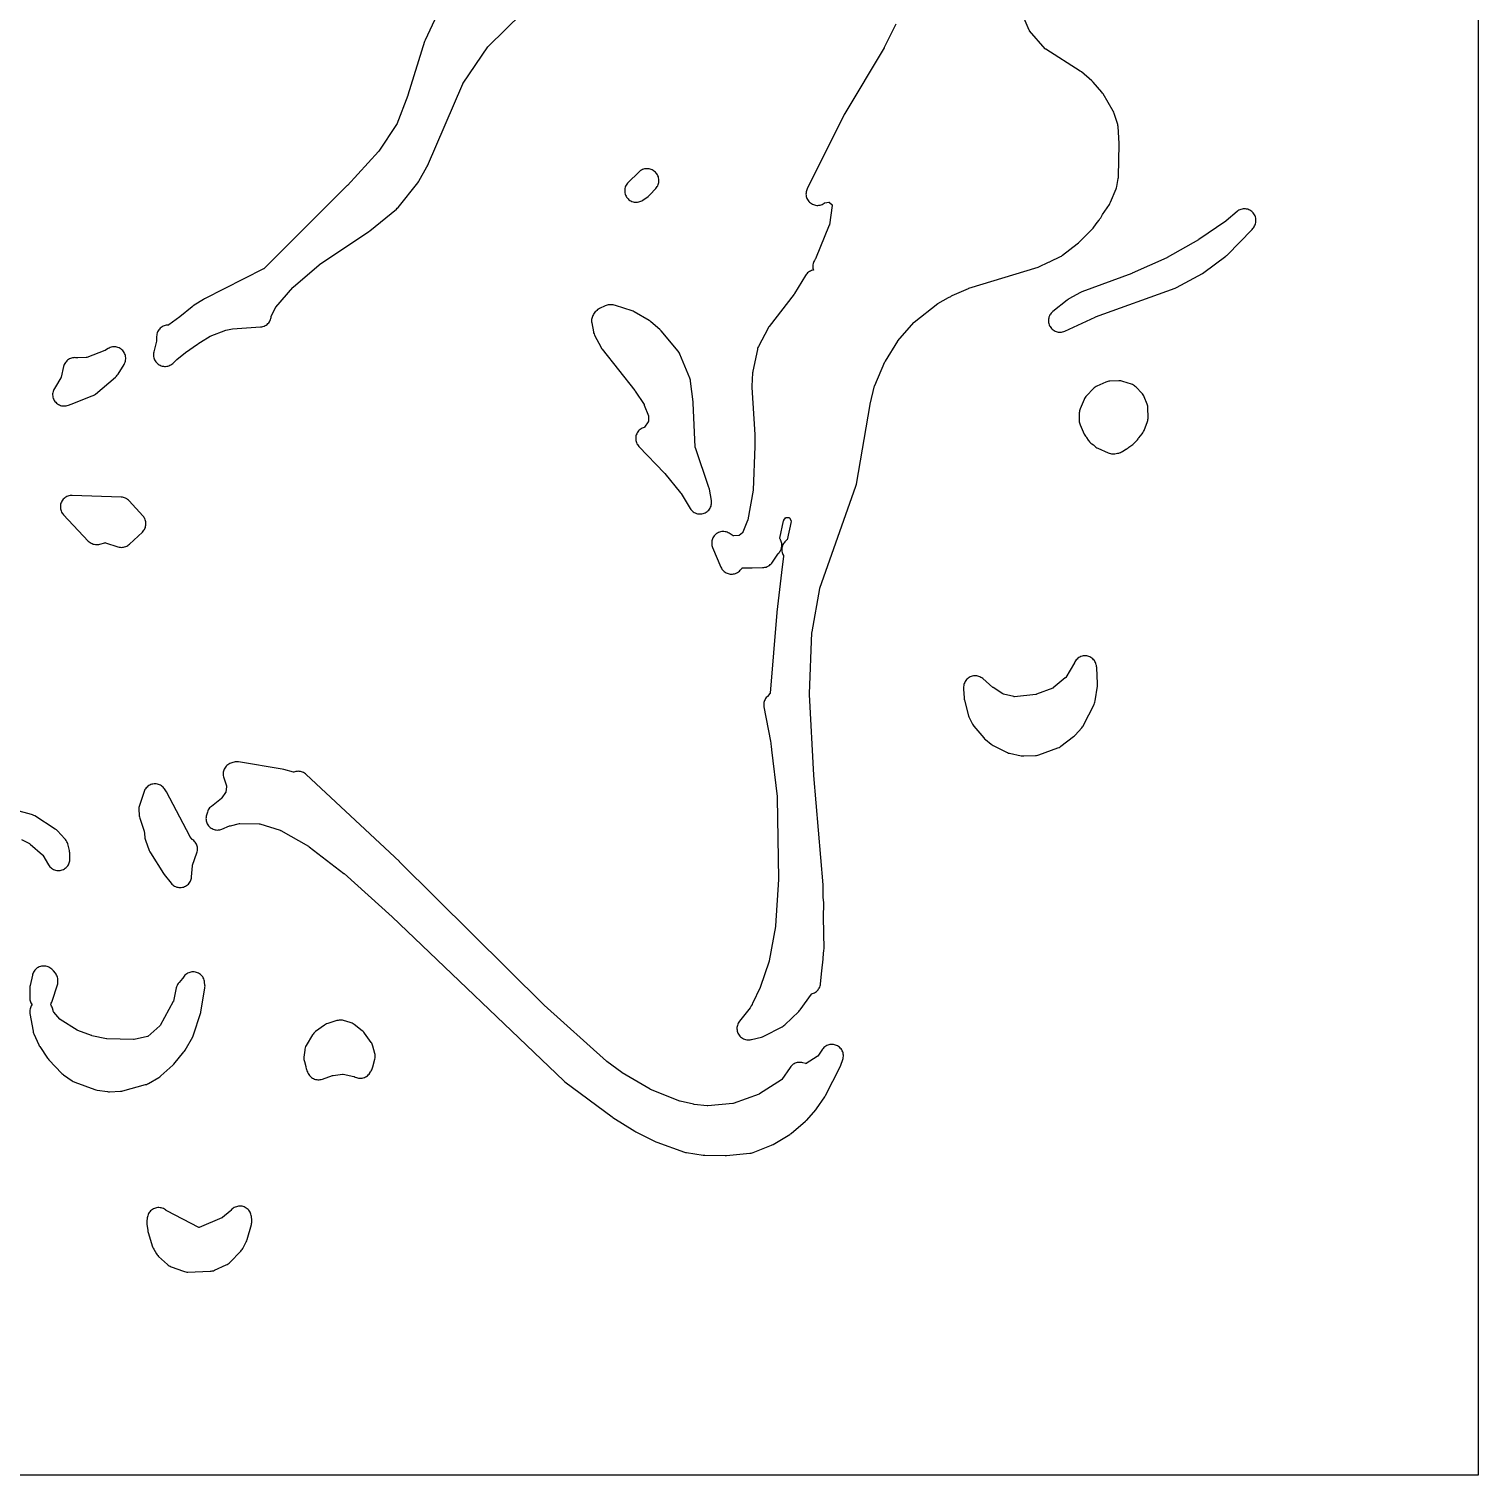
# Model space of a CAD drawing. Header units: millimetres. Extents: x 0 to 300, y 0 to 300.
# Drawn here: x 148.9 to 299.7, y 0 to 150.6 of the extents above; entities that cross this region are included whole.
import ezdxf

# ---------------------------------------------------------------- set-up
doc = ezdxf.new("R2010")
doc.units = ezdxf.units.MM
doc.layers.add('CUT', color=7, linetype='CONTINUOUS')

msp = doc.modelspace()

# ---------------------------------------------------------------- linework, layer by layer
at = {"layer": 'CUT'}
for points in [[(151.6802, 300), (299.6408, 300), (299.6689, 299.9986), (299.6703, 299.9705), (299.6703, 0.0295), (299.6689, 0.0014), (299.6408, 0), (150.7335, 0), (147.8556, 0), (0.0295, 0), (0.0014, 0.0014), (0, 0.0295), (0, 299.9705), (0.0014, 299.9986), (0.0295, 300), (149.1219, 300)], [(210.947, 134.1787), (210.906, 134.0664), (210.8763, 133.9505), (210.8584, 133.8323), (210.8523, 133.7128), (210.8581, 133.5934), (210.8758, 133.4751), (210.9052, 133.3592), (210.946, 133.2467), (210.9977, 133.1389), (211.0599, 133.0368), (211.132, 132.9413), (211.2133, 132.8536), (211.3028, 132.7743), (211.3998, 132.7044), (211.5033, 132.6444), (211.6123, 132.5951), (211.7256, 132.5568), (211.8421, 132.53), (211.9608, 132.515), (212.0803, 132.5118), (212.1996, 132.5206), (212.3174, 132.5412), (212.4326, 132.5734), (212.544, 132.6169), (212.6505, 132.6713), (212.7511, 132.736), (213.2925, 133.1238), (213.385, 133.1972), (213.4698, 133.2793), (214.0962, 133.9485), (214.1721, 134.038), (214.2389, 134.1345), (214.296, 134.2371), (214.3427, 134.3447), (214.3788, 134.4564), (214.4037, 134.571), (214.4174, 134.6876), (214.4196, 134.8049), (214.4103, 134.9219), (214.3896, 135.0374), (214.3578, 135.1503), (214.315, 135.2596), (214.2618, 135.3642), (214.1987, 135.4631), (214.1261, 135.5554), (214.045, 135.6401), (213.9559, 135.7165), (213.8598, 135.7839), (213.8099, 135.8153), (213.7104, 135.8715), (213.606, 135.9181), (213.4976, 135.9545), (213.3862, 135.9804), (213.2729, 135.9956), (213.1587, 135.9999), (213.0446, 135.9934), (212.9316, 135.976), (212.8207, 135.948), (212.7131, 135.9095), (212.6096, 135.861), (212.5112, 135.8028), (212.4187, 135.7355), (212.3331, 135.6598), (211.2152, 134.5713), (211.1337, 134.4837), (211.0614, 134.3884), (210.999, 134.2864)], [(255.1086, 120.7745), (255.0569, 120.6707), (255.0154, 120.5625), (254.9846, 120.4508), (254.9647, 120.3366), (254.9559, 120.2211), (254.9583, 120.1052), (254.9719, 119.9901), (254.9965, 119.8768), (255.0319, 119.7665), (255.0778, 119.6601), (255.1337, 119.5586), (255.1992, 119.4629), (255.2736, 119.3741), (255.3562, 119.2928), (255.4463, 119.2199), (255.543, 119.156), (255.6454, 119.1017), (255.7526, 119.0576), (255.8635, 119.024), (255.9771, 119.0012), (256.0924, 118.9896), (256.2083, 118.9891), (256.3237, 118.9998), (256.4376, 119.0215), (256.5488, 119.0542), (256.6563, 119.0974), (259.8221, 120.5514), (259.8689, 120.5705), (268.1361, 123.5535), (268.2216, 123.5882), (268.3042, 123.6293), (271.0026, 125.1037), (271.1427, 125.1935), (273.4256, 126.8893), (273.5015, 126.9506), (273.5721, 127.0178), (276.1533, 129.6837), (276.2262, 129.7662), (276.2911, 129.855), (276.3611, 129.9605), (276.4216, 130.0621), (276.4718, 130.1693), (276.5111, 130.2809), (276.5393, 130.3958), (276.5561, 130.5129), (276.5612, 130.6311), (276.5547, 130.7492), (276.5365, 130.8661), (276.507, 130.9807), (276.4663, 131.0917), (276.4148, 131.1983), (276.3531, 131.2992), (276.2818, 131.3936), (276.2016, 131.4805), (276.1131, 131.5591), (276.0174, 131.6286), (275.9153, 131.6884), (275.8077, 131.7377), (275.6959, 131.7763), (275.5808, 131.8036), (275.4636, 131.8195), (275.3453, 131.8238), (275.2273, 131.8164), (275.1105, 131.7974), (274.9962, 131.767), (274.8854, 131.7255), (274.7792, 131.6733), (274.6787, 131.6109), (274.5848, 131.5389), (273.4607, 130.5851), (273.414, 130.5493), (270.6225, 128.6172), (270.5758, 128.5879), (267.3181, 126.7512), (267.268, 126.726), (263.6598, 125.1153), (263.6248, 125.101), (258.4418, 123.1689), (258.2873, 123.0985), (257.095, 122.4497), (257.0049, 122.3954), (256.92, 122.3335), (255.4069, 121.1258), (255.3199, 121.0492), (255.2407, 120.9646), (255.17, 120.8727)], [(212.5557, 108.9299), (212.4599, 108.8617), (212.3713, 108.7845), (212.2906, 108.6989), (212.2187, 108.6059), (212.1563, 108.5063), (212.1039, 108.401), (212.062, 108.2912), (212.0312, 108.1777), (212.0115, 108.0618), (212.0033, 107.9445), (212.0066, 107.827), (212.0214, 107.7104), (212.0476, 107.5958), (212.0848, 107.4842), (212.1328, 107.3769), (212.191, 107.2748), (212.2589, 107.1788), (212.336, 107.09), (214.9966, 104.3089), (215.0287, 104.2725), (216.6756, 102.2453), (216.721, 102.1812), (217.6763, 100.6272), (217.7433, 100.5295), (217.8195, 100.4388), (217.9044, 100.3561), (217.9969, 100.2822), (218.0963, 100.2177), (218.2016, 100.1634), (218.3117, 100.1197), (218.4256, 100.0871), (218.5422, 100.0658), (218.6602, 100.0562), (218.7787, 100.0583), (218.8964, 100.072), (219.0121, 100.0973), (219.1248, 100.1338), (219.2333, 100.1813), (219.3366, 100.2393), (219.4337, 100.3071), (219.5237, 100.3842), (219.6056, 100.4698), (219.6786, 100.5631), (219.7422, 100.6631), (219.7955, 100.7689), (219.8381, 100.8794), (219.8697, 100.9936), (219.8898, 101.1104), (219.8983, 101.2285), (219.8951, 101.3469), (219.8803, 101.4645), (219.6717, 102.6447), (219.6519, 102.7359), (219.625, 102.8253), (218.2071, 106.9577), (218.1993, 106.9848), (218.1966, 107.0129), (217.9816, 111.6351), (217.9739, 111.7259), (217.709, 113.8779), (217.6912, 113.9832), (217.6642, 114.0866), (217.628, 114.1871), (216.5983, 116.6944), (216.5469, 116.8034), (216.4849, 116.9068), (216.4128, 117.0034), (214.6538, 119.1295), (214.5863, 119.2044), (214.5127, 119.2734), (213.5822, 120.0756), (213.4949, 120.1441), (213.4016, 120.2043), (211.8567, 121.102), (211.7446, 121.1595), (211.6271, 121.2049), (209.8839, 121.7754), (209.7644, 121.8078), (209.6422, 121.8277), (209.5187, 121.8349), (209.3362, 121.8361), (209.2284, 121.832), (209.1215, 121.8182), (209.0162, 121.7949), (208.9134, 121.7622), (208.814, 121.7204), (208.2311, 121.4439), (208.1318, 121.391), (208.0379, 121.3291), (207.9503, 121.2586), (207.8696, 121.1802), (207.7966, 121.0946), (207.6572, 120.9146), (207.5927, 120.8229), (207.5371, 120.7255), (207.4909, 120.6234), (207.4543, 120.5174), (207.4278, 120.4085), (207.4116, 120.2976), (207.4058, 120.1856), (207.4105, 120.0736), (207.4256, 119.9626), (207.5973, 119.0293), (207.6251, 118.9117), (207.6646, 118.7976), (207.7153, 118.688), (208.4007, 117.3842), (208.4564, 117.2892), (208.5206, 117.1996), (211.9143, 112.8958), (211.9455, 112.8524), (212.8673, 111.4412), (212.8832, 111.4138), (212.8961, 111.3849), (213.3193, 110.2823), (213.3281, 110.2555), (213.3291, 110.2273), (213.3225, 109.7113), (213.3207, 109.6825), (213.3057, 109.6579), (212.9303, 109.1067), (212.9138, 109.0848), (212.8763, 109.0742), (212.7648, 109.0367), (212.6576, 108.9884)], [(151.4357, 113.0286), (151.3885, 112.9185), (151.3524, 112.8042), (151.328, 112.6869), (151.3153, 112.5678), (151.3146, 112.448), (151.3258, 112.3287), (151.3489, 112.2111), (151.3836, 112.0964), (151.4296, 111.9858), (151.4864, 111.8803), (151.5534, 111.7809), (151.6299, 111.6888), (151.7153, 111.6047), (151.8087, 111.5296), (151.909, 111.4641), (152.0154, 111.409), (152.1268, 111.3648), (152.242, 111.3319), (152.3599, 111.3107), (152.4793, 111.3013), (152.5991, 111.3039), (152.7181, 111.3184), (152.835, 111.3447), (152.9486, 111.3825), (153.241, 111.4963), (155.4241, 112.3459), (155.5428, 112.3997), (155.6551, 112.4661), (155.7594, 112.5443), (157.8647, 114.3078), (157.9597, 114.3965), (158.0445, 114.4951), (158.1182, 114.6022), (158.7489, 115.6349), (158.8058, 115.7394), (158.8521, 115.8491), (158.8873, 115.9628), (158.911, 116.0794), (158.9231, 116.1979), (158.9234, 116.3169), (158.9119, 116.4354), (158.8887, 116.5521), (158.8541, 116.666), (158.8084, 116.7759), (158.7519, 116.8807), (158.6854, 116.9794), (158.6095, 117.0711), (158.5248, 117.1547), (158.4322, 117.2296), (158.3327, 117.2949), (158.2272, 117.3501), (158.1168, 117.3945), (158.0025, 117.4277), (157.8855, 117.4495), (157.7669, 117.4596), (157.6478, 117.4579), (157.5296, 117.4444), (157.4132, 117.4192), (157.3, 117.3826), (157.1909, 117.335), (157.087, 117.2768), (156.8124, 117.1045), (156.7872, 117.0904), (156.7608, 117.0787), (154.8578, 116.3468), (154.827, 116.3369), (154.7949, 116.3338), (153.945, 116.2985), (153.9163, 116.2986), (153.8618, 116.3096), (153.8572, 116.3108), (153.7427, 116.3281), (153.6271, 116.3344), (153.5114, 116.3294), (153.3967, 116.3133), (153.2841, 116.2863), (153.1747, 116.2485), (153.0693, 116.2003), (152.9692, 116.1423), (152.875, 116.0748), (152.7879, 115.9986), (152.7084, 115.9143), (152.6375, 115.8227), (152.5757, 115.7248), (152.5237, 115.6213), (152.4819, 115.5134), (152.4506, 115.4018), (152.1951, 114.2844), (152.1861, 114.2529), (152.1703, 114.2241), (151.601, 113.3063), (151.4937, 113.1334)], [(264.6732, 112.6438), (264.0879, 113.2577), (264.0016, 113.3397), (263.9075, 113.4127), (263.8067, 113.476), (263.7002, 113.5291), (263.5889, 113.5713), (262.6958, 113.8604), (262.5936, 113.8885), (262.4892, 113.9076), (262.3836, 113.9173), (262.2776, 113.9177), (261.3599, 113.8804), (261.2466, 113.8704), (261.1347, 113.8497), (261.0253, 113.8185), (260.9193, 113.7771), (260.0115, 113.3717), (259.9101, 113.3205), (259.8139, 113.2599), (259.7239, 113.1906), (259.6409, 113.113), (258.9116, 112.3636), (258.8352, 112.2772), (258.7675, 112.1839), (258.7091, 112.0846), (258.6605, 111.9801), (258.2626, 111.0051), (258.2264, 110.9036), (258.1995, 110.7994), (258.182, 110.6931), (258.1741, 110.5858), (258.1536, 109.863), (258.1553, 109.756), (258.1666, 109.6496), (258.1872, 109.5446), (258.2172, 109.4419), (258.2562, 109.3423), (258.6821, 108.3821), (258.7438, 108.2619), (258.8185, 108.1495), (258.9054, 108.0461), (258.9188, 108.0319), (259.0887, 107.7535), (259.1496, 107.6633), (259.2185, 107.5789), (259.2947, 107.5011), (259.3777, 107.4305), (259.4667, 107.3678), (259.6613, 107.2434), (259.7273, 107.1732), (259.8122, 107.0915), (259.9047, 107.0185), (260.004, 106.9549), (260.109, 106.9014), (261.1858, 106.4173), (261.293, 106.3752), (261.4039, 106.3435), (261.5172, 106.3226), (261.632, 106.3127), (261.7473, 106.3138), (261.8619, 106.326), (262.1634, 106.3728), (262.2686, 106.394), (262.3715, 106.4245), (262.4712, 106.4641), (262.567, 106.5124), (262.6581, 106.5691), (263.0022, 106.8051), (263.0452, 106.8215), (263.1491, 106.8732), (263.2475, 106.9347), (263.3395, 107.0054), (263.5315, 107.1682), (263.7286, 107.3033), (263.8161, 107.3695), (263.8972, 107.4433), (263.9713, 107.5242), (264.0195, 107.582), (264.0736, 107.6279), (264.1522, 107.7008), (264.2239, 107.7804), (264.2882, 107.8661), (264.3447, 107.9572), (264.3695, 108.0015), (264.7096, 108.4092), (264.79, 108.5175), (264.8579, 108.6341), (264.9121, 108.7576), (265.2561, 109.6776), (265.2908, 109.7857), (265.3151, 109.8966), (265.3289, 110.0093), (265.3319, 110.1228), (265.3124, 111.0626), (265.3054, 111.1692), (265.289, 111.2748), (265.2633, 111.3784), (265.2284, 111.4794), (264.9204, 112.2574), (264.8729, 112.3625), (264.8155, 112.4625), (264.7487, 112.5566)], [(152.8966, 101.9186), (152.7881, 101.8717), (152.6848, 101.8144), (152.5876, 101.7472), (152.4974, 101.6708), (152.4152, 101.5859), (152.3418, 101.4933), (152.2779, 101.3939), (152.224, 101.2887), (152.1807, 101.1788), (152.1485, 101.0651), (152.1276, 100.9488), (152.1182, 100.831), (152.1204, 100.7128), (152.1343, 100.5955), (152.1597, 100.48), (152.1963, 100.3677), (152.2437, 100.2595), (152.3016, 100.1564), (152.3693, 100.0596), (152.4462, 99.9699), (155.0271, 97.2437), (155.1133, 97.1614), (155.2071, 97.088), (155.3078, 97.0242), (155.4143, 96.9708), (155.5256, 96.9282), (155.6406, 96.8968), (155.7581, 96.877), (155.877, 96.8689), (155.9961, 96.8727), (156.1143, 96.8883), (156.2303, 96.9155), (156.7569, 97.067), (156.7855, 97.0737), (156.8139, 97.066), (158.1143, 96.6415), (158.2272, 96.6107), (158.3426, 96.591), (158.4593, 96.5826), (158.5763, 96.5857), (158.6924, 96.6001), (158.8066, 96.6258), (158.9177, 96.6624), (159.0248, 96.7098), (159.1267, 96.7673), (159.2225, 96.8345), (159.3113, 96.9106), (160.6525, 98.1795), (160.733, 98.2634), (160.805, 98.3547), (160.8678, 98.4525), (160.9208, 98.556), (160.9636, 98.664), (160.9958, 98.7758), (161.0169, 98.8901), (161.0269, 99.0059), (161.0257, 99.1221), (161.0132, 99.2377), (160.9896, 99.3515), (160.9551, 99.4625), (160.91, 99.5697), (160.8548, 99.6719), (160.7899, 99.7684), (160.716, 99.8581), (159.2966, 101.4206), (159.2119, 101.505), (159.1191, 101.5806), (159.0193, 101.6466), (158.9135, 101.7023), (158.8026, 101.7471), (158.6878, 101.7808), (158.5702, 101.8028), (158.4511, 101.813), (153.3603, 101.9941), (153.2421, 101.9925), (153.1247, 101.9793), (153.0092, 101.9545)], [(247.7161, 83.1428), (247.6044, 83.1751), (247.49, 83.1964), (247.3742, 83.2065), (247.2579, 83.2053), (247.1422, 83.1929), (247.0283, 83.1693), (246.9172, 83.1349), (246.81, 83.0898), (246.7077, 83.0346), (246.6111, 82.9697), (246.5213, 82.8958), (246.4391, 82.8135), (246.3652, 82.7237), (246.3004, 82.6271), (246.2453, 82.5247), (246.2002, 82.4175), (246.1658, 82.3064), (246.1423, 82.1925), (246.13, 82.0768), (246.1232, 81.9591), (246.1232, 81.8196), (246.1763, 80.9103), (246.1892, 80.7917), (246.2138, 80.675), (246.6393, 79.0574), (246.6806, 78.93), (246.7357, 78.808), (247.0622, 78.1817), (247.129, 78.069), (247.2077, 77.9643), (248.234, 76.7434), (248.3126, 76.6585), (248.3991, 76.5816), (249.0097, 76.089), (249.1091, 76.0169), (249.2154, 75.9553), (250.5861, 75.2521), (250.6853, 75.2068), (250.7882, 75.1707), (250.894, 75.144), (252.1248, 74.8929), (252.2663, 74.8728), (252.4091, 74.8695), (253.5956, 74.9135), (253.7209, 74.9248), (253.8444, 74.9491), (253.9646, 74.9862), (255.9502, 75.715), (256.0599, 75.7616), (256.1644, 75.8188), (256.2627, 75.8861), (257.575, 76.8831), (257.6591, 76.9533), (257.7364, 77.0308), (258.4404, 77.8042), (258.51, 77.888), (258.5717, 77.9779), (258.6251, 78.0729), (259.7102, 80.2312), (259.7617, 80.349), (259.8004, 80.4717), (259.8256, 80.5978), (260.0493, 82.1379), (260.0603, 82.2513), (260.0605, 82.3653), (259.9819, 84.0814), (259.9719, 84.1909), (259.9518, 84.2989), (259.9377, 84.3596), (259.9046, 84.475), (259.8602, 84.5865), (259.8049, 84.6929), (259.7392, 84.7934), (259.6639, 84.8867), (259.5795, 84.9721), (259.4871, 85.0486), (259.3875, 85.1155), (259.2817, 85.1722), (259.1708, 85.2179), (259.0558, 85.2524), (258.938, 85.2752), (258.8185, 85.2862), (258.6985, 85.2851), (258.5792, 85.2721), (258.4618, 85.2472), (258.3475, 85.2107), (258.2374, 85.163), (258.1326, 85.1045), (258.0342, 85.0359), (257.9431, 84.9578), (257.8603, 84.8709), (257.7866, 84.7762), (257.7227, 84.6747), (257.6881, 84.6051), (257.6642, 84.5608), (256.7548, 83.0321), (256.7359, 83.004), (256.7111, 82.9809), (255.467, 81.9487), (255.4402, 81.9289), (255.4097, 81.9155), (253.7091, 81.281), (253.6851, 81.2731), (253.6603, 81.2695), (251.4209, 81.0344), (251.3948, 81.0328), (251.3691, 81.0381), (250.2848, 81.3114), (250.2555, 81.3204), (250.2287, 81.3352), (249.1943, 81.9771), (249.1743, 81.9907), (249.1554, 82.0058), (248.1167, 82.9117), (248.0255, 82.9838), (247.9277, 83.0468), (247.8242, 83.0999)], [(167.2791, 68.2393), (167.296, 68.1231), (167.3242, 68.009), (167.3635, 67.8983), (167.4134, 67.792), (167.4734, 67.691), (167.543, 67.5964), (167.6215, 67.509), (167.7082, 67.4298), (167.8023, 67.3594), (167.9027, 67.2985), (168.0087, 67.2478), (168.1191, 67.2076), (168.2328, 67.1784), (168.3489, 67.1605), (168.4662, 67.1541), (168.5836, 67.1591), (168.6999, 67.1756), (168.814, 67.2033), (168.9249, 67.2421), (169.7381, 67.5722), (169.8212, 67.5991), (170.7461, 67.8252), (170.771, 67.8302), (170.7963, 67.8309), (172.8205, 67.8015), (172.8492, 67.7997), (172.877, 67.7924), (175.0118, 67.1229), (175.0419, 67.1117), (175.0706, 67.0972), (177.9372, 65.459), (178.005, 65.4139), (181.6144, 62.641), (181.6499, 62.6115), (186.6525, 58.115), (186.6658, 58.1027), (204.5283, 41.0446), (204.6407, 40.9498), (209.5606, 37.289), (209.6354, 37.2376), (211.9048, 35.8019), (212.0101, 35.7425), (214.0857, 34.7054), (214.2159, 34.6497), (217.0635, 33.6253), (217.1746, 33.5913), (217.2884, 33.5682), (219.0335, 33.3014), (219.1986, 33.2877), (221.3025, 33.259), (221.435, 33.2645), (223.8897, 33.5034), (224.0009, 33.5195), (224.1101, 33.5459), (224.2163, 33.5824), (226.1224, 34.3391), (226.2115, 34.3787), (226.297, 34.4254), (228.0279, 35.4638), (228.1062, 35.5151), (228.1804, 35.5723), (229.6849, 36.8306), (229.7549, 36.8939), (229.8196, 36.9625), (230.7445, 38.0233), (230.8261, 38.1279), (231.6844, 39.3652), (231.768, 39.5053), (233.2892, 42.4963), (233.356, 42.655), (233.5564, 43.2462), (233.5887, 43.3595), (233.6098, 43.4755), (233.6193, 43.593), (233.6173, 43.7108), (233.6038, 43.8279), (233.5788, 43.9431), (233.5426, 44.0552), (233.4956, 44.1633), (233.4383, 44.2663), (233.3711, 44.3631), (233.2948, 44.4529), (233.21, 44.5347), (233.1175, 44.6079), (233.0184, 44.6716), (232.9135, 44.7253), (232.8038, 44.7684), (232.6904, 44.8006), (232.5744, 44.8215), (232.457, 44.8309), (232.3391, 44.8287), (232.2221, 44.815), (232.1069, 44.7899), (231.9948, 44.7536), (231.8868, 44.7065), (231.7839, 44.649), (231.6871, 44.5817), (231.5975, 44.5052), (231.5157, 44.4204), (231.4427, 44.3279), (230.9421, 43.6254), (230.925, 43.6036), (230.9025, 43.5873), (229.7531, 42.8357), (229.7291, 42.8215), (229.7019, 42.8278), (229.3913, 42.9156), (229.2791, 42.9416), (229.1649, 42.9567), (229.0498, 42.9608), (228.9348, 42.9538), (228.821, 42.9358), (228.7095, 42.907), (228.6012, 42.8677), (228.4972, 42.8181), (228.3984, 42.7588), (228.3058, 42.6903), (228.2202, 42.6133), (228.1424, 42.5283), (228.073, 42.4363), (227.2269, 41.1939), (227.2087, 41.1699), (227.1842, 41.1525), (224.9027, 39.6955), (224.8746, 39.6796), (224.845, 39.6669), (222.1515, 38.6755), (222.1262, 38.6675), (222.1, 38.664), (219.5094, 38.4391), (219.4807, 38.4379), (219.452, 38.4396), (218.0873, 38.5842), (218.0181, 38.5957), (216.6328, 38.9093), (216.6099, 38.9155), (216.5875, 38.9235), (213.5307, 40.1493), (213.5099, 40.1585), (213.49, 40.1693), (210.5924, 41.879), (210.5418, 41.9125), (208.9943, 43.0512), (208.9487, 43.0883), (202.4833, 48.9019), (202.462, 48.9221), (187.425, 63.8394), (187.4005, 63.863), (177.7154, 72.9415), (177.6274, 73.0165), (177.5325, 73.0826), (177.4317, 73.1392), (177.3259, 73.1859), (177.2161, 73.2222), (177.1033, 73.2478), (176.9886, 73.2624), (176.8731, 73.2658), (176.7577, 73.2582), (176.6436, 73.2394), (176.5318, 73.2098), (176.4234, 73.1696), (176.4064, 73.1623), (176.38, 73.1688), (175.3658, 73.4687), (175.2169, 73.5026), (170.6615, 74.2382), (170.5437, 74.2513), (170.4252, 74.2527), (170.3072, 74.2425), (170.1907, 74.2206), (170.077, 74.1873), (169.8639, 74.1134), (169.755, 74.0696), (169.6508, 74.0153), (169.5525, 73.9511), (169.461, 73.8776), (169.377, 73.7955), (169.3015, 73.7056), (169.2352, 73.6087), (169.1786, 73.5058), (169.1323, 73.3979), (169.0968, 73.286), (169.0725, 73.1711), (169.0594, 73.0544), (169.0578, 72.937), (169.0678, 72.82), (169.0891, 72.7045), (169.1215, 72.5917), (169.4109, 71.7449), (169.4186, 71.7182), (169.4161, 71.6906), (169.3334, 71.0936), (169.3283, 71.0664), (169.3136, 71.0428), (168.9305, 70.4884), (168.9121, 70.4646), (168.8894, 70.4449), (167.8319, 69.6185), (167.7395, 69.5384), (167.6558, 69.4493), (167.5816, 69.3522), (167.5176, 69.248), (167.4646, 69.1379), (167.423, 69.0229), (167.3258, 68.704), (167.297, 68.5901), (167.2796, 68.474), (167.2736, 68.3566)], [(162.6355, 71.7562), (162.5364, 71.8159), (162.432, 71.8658), (162.3233, 71.9054), (162.2112, 71.9343), (162.0969, 71.9524), (161.9814, 71.9593), (161.8658, 71.9551), (161.7511, 71.9398), (161.6384, 71.9134), (161.5288, 71.8764), (161.4233, 71.829), (161.3228, 71.7716), (161.2283, 71.7048), (161.1407, 71.6292), (161.0607, 71.5456), (160.9892, 71.4546), (160.9268, 71.3572), (160.8741, 71.2542), (160.8315, 71.1466), (160.3435, 69.7151), (160.3118, 69.6053), (160.2907, 69.4929), (160.2804, 69.3791), (160.281, 69.2649), (160.309, 68.7318), (160.32, 68.6207), (160.3414, 68.5111), (160.3728, 68.4039), (160.8133, 67.1254), (160.8225, 67.0926), (160.828, 67.059), (160.896, 66.4046), (160.9106, 66.3045), (160.9337, 66.2061), (160.9649, 66.11), (161.374, 65.011), (161.4236, 64.8963), (161.4849, 64.7874), (162.862, 62.6136), (162.9368, 62.5085), (163.6444, 61.6194), (163.7234, 61.5297), (163.8109, 61.4483), (163.906, 61.3761), (164.0079, 61.3136), (164.1155, 61.2616), (164.2277, 61.2206), (164.3435, 61.1909), (164.4616, 61.1729), (164.581, 61.1667), (164.7003, 61.1724), (164.8185, 61.19), (164.9344, 61.2192), (165.0468, 61.2598), (165.1546, 61.3114), (165.2567, 61.3734), (165.3522, 61.4453), (165.44, 61.5264), (165.5193, 61.6157), (165.5894, 61.7125), (165.6494, 61.8158), (165.6989, 61.9246), (165.7374, 62.0378), (165.7644, 62.1542), (165.7796, 62.2727), (165.8709, 63.4346), (165.8739, 63.4594), (165.881, 63.4833), (166.3251, 64.7829), (166.3572, 64.8941), (166.3784, 65.0079), (166.3886, 65.1233), (166.3876, 65.2391), (166.3755, 65.3542), (166.3523, 65.4676), (166.3183, 65.5783), (166.2737, 65.6852), (166.2191, 65.7873), (166.1549, 65.8837), (166.0817, 65.9734), (166.0003, 66.0556), (165.9112, 66.1296), (165.8691, 66.1613), (165.85, 66.1825), (165.6236, 66.4589), (165.6056, 66.4832), (165.5902, 66.5091), (163.1655, 71.1167), (163.0977, 71.2299), (162.9615, 71.4314), (162.8922, 71.524), (162.8142, 71.6096), (162.7284, 71.6872)], [(149.0012, 48.6365), (148.9699, 48.5236), (148.9498, 48.4083), (148.941, 48.2916), (148.9436, 48.1746), (148.9576, 48.0583), (149.2721, 46.2121), (149.2928, 46.1152), (149.3214, 46.0202), (149.3578, 45.928), (149.8643, 44.7835), (149.9113, 44.6889), (149.9664, 44.5987), (150.7719, 43.403), (150.8339, 43.3191), (150.9029, 43.2409), (152.2765, 41.8148), (152.3611, 41.7351), (152.453, 41.6639), (153.3619, 41.0282), (153.4496, 40.9724), (153.5418, 40.9243), (153.6379, 40.8845), (155.703, 40.1299), (155.8251, 40.0925), (155.9505, 40.0683), (157.0249, 39.9198), (157.1341, 39.9098), (157.2438, 39.9097), (158.3726, 39.9611), (158.5038, 39.9744), (158.6328, 40.0019), (160.9927, 40.6434), (161.0922, 40.6751), (161.1885, 40.7154), (161.2809, 40.7639), (162.3722, 41.3981), (162.4788, 41.4678), (162.5773, 41.5484), (163.8087, 42.67), (163.9208, 42.7869), (164.9765, 44.0481), (165.0423, 44.1343), (165.1, 44.2261), (165.8921, 45.622), (165.9465, 45.7304), (165.9897, 45.8437), (166.7072, 48.0536), (166.7316, 48.1397), (166.7496, 48.2274), (167.1567, 50.6774), (167.1695, 50.7839), (167.1728, 50.8911), (167.1665, 50.9982), (167.1344, 51.307), (167.1164, 51.4235), (167.0872, 51.5376), (167.0468, 51.6484), (166.9958, 51.7546), (166.9346, 51.8554), (166.8639, 51.9496), (166.7842, 52.0365), (166.6964, 52.1151), (166.6013, 52.1847), (166.4998, 52.2447), (166.3929, 52.2944), (166.2817, 52.3334), (166.1672, 52.3613), (166.0505, 52.3778), (165.9327, 52.3828), (165.8151, 52.3762), (165.6986, 52.3581), (165.5845, 52.3287), (165.4738, 52.2882), (165.3676, 52.2371), (165.2669, 52.1757), (165.1728, 52.1048), (165.086, 52.0251), (165.0075, 51.9371), (164.938, 51.8419), (164.8782, 51.7404), (164.8588, 51.7034), (164.839, 51.6795), (164.4711, 51.2795), (164.3893, 51.1805), (164.3186, 51.0732), (164.2597, 50.959), (164.2134, 50.8392), (164.1802, 50.7151), (163.8891, 49.3369), (163.8817, 49.3088), (163.869, 49.2827), (162.5173, 46.8107), (162.5039, 46.7886), (162.4853, 46.7706), (161.2384, 45.6709), (161.2144, 45.6518), (161.1847, 45.644), (159.8077, 45.3577), (159.7743, 45.3527), (159.7406, 45.3515), (156.9695, 45.4092), (156.9413, 45.4111), (156.9134, 45.4157), (155.3999, 45.7383), (155.3774, 45.744), (155.3554, 45.7515), (153.9358, 46.2944), (153.9085, 46.3064), (153.8826, 46.3211), (152.1116, 47.4432), (152.0898, 47.4585), (152.071, 47.4773), (151.4247, 48.1871), (151.4075, 48.2078), (151.3988, 48.2333), (151.2922, 48.5972), (151.2538, 48.7078), (151.2049, 48.8142), (151.1458, 48.9152), (151.0922, 48.9893), (151.1107, 49.0135), (151.1729, 49.1139), (151.225, 49.22), (151.2664, 49.3306), (151.8098, 51.0332), (151.8387, 51.1408), (151.8575, 51.2506), (151.866, 51.3617), (151.8642, 51.4731), (151.8577, 51.5773), (151.8437, 51.6993), (151.8174, 51.8194), (151.7789, 51.9361), (151.7286, 52.0482), (151.6672, 52.1546), (151.5952, 52.2542), (151.3905, 52.5087), (151.311, 52.5981), (151.223, 52.6791), (151.1273, 52.7509), (151.025, 52.8128), (150.917, 52.8643), (150.838, 52.8973), (150.7278, 52.937), (150.6143, 52.9658), (150.4986, 52.9834), (150.3817, 52.9896), (150.2647, 52.9844), (150.1488, 52.9679), (150.0351, 52.9401), (149.9246, 52.9014), (149.8184, 52.8521), (149.7176, 52.7927), (149.623, 52.7237), (149.5355, 52.6458), (149.4561, 52.5598), (149.3854, 52.4665), (149.3242, 52.3667), (149.2729, 52.2615), (149.2322, 52.1517), (149.2024, 52.0385), (148.973, 50.9566), (148.955, 50.8468), (148.9473, 50.7358), (148.9236, 49.7235), (148.9266, 49.6054), (148.9413, 49.4882), (148.9674, 49.373), (149.0047, 49.2609), (149.0528, 49.153), (149.1114, 49.0504), (149.1713, 48.9659), (149.1584, 48.9493), (149.0959, 48.8503), (149.0433, 48.7457)], [(178.4543, 41.2739), (178.5649, 41.226), (178.6797, 41.1895), (178.7977, 41.1646), (178.9175, 41.1518), (179.038, 41.151), (179.158, 41.1623), (179.2763, 41.1855), (179.3916, 41.2205), (179.4067, 41.226), (180.4356, 41.5958), (180.4688, 41.6056), (180.5029, 41.6115), (181.4824, 41.7229), (181.5133, 41.7248), (181.5439, 41.7203), (182.6561, 41.4967), (182.6836, 41.4898), (182.6906, 41.4857), (182.7072, 41.4759), (182.8147, 41.4197), (182.9273, 41.3746), (183.0438, 41.3411), (183.1631, 41.3196), (183.2841, 41.3102), (183.4053, 41.313), (183.5256, 41.3281), (183.6438, 41.3552), (183.7586, 41.3942), (183.869, 41.4445), (183.9737, 41.5057), (184.0716, 41.5772), (184.1619, 41.6581), (184.2435, 41.7478), (184.3157, 41.8453), (184.3424, 41.8854), (184.3975, 41.9768), (184.4225, 42.0283), (184.4615, 42.0832), (184.5215, 42.1767), (184.5725, 42.2753), (184.6143, 42.3783), (184.6463, 42.4846), (184.8518, 43.3017), (184.8754, 43.4204), (184.8868, 43.5409), (184.8861, 43.6618), (184.8733, 43.7821), (184.8483, 43.9005), (184.6487, 44.657), (184.6167, 44.7596), (184.5756, 44.8589), (184.5258, 44.9541), (184.4677, 45.0445), (183.7863, 46.0065), (183.7128, 46.1), (183.6304, 46.1859), (183.5398, 46.2632), (182.6873, 46.9205), (182.593, 46.9863), (182.4929, 47.0427), (182.3878, 47.0893), (182.2788, 47.1256), (181.5867, 47.3198), (181.4747, 47.3455), (181.3607, 47.3604), (181.2459, 47.3643), (181.1312, 47.3572), (181.0177, 47.3392), (180.9064, 47.3104), (179.946, 47.012), (179.8227, 46.9661), (179.7051, 46.907), (179.5947, 46.8354), (178.6845, 46.1711), (178.5898, 46.0944), (178.5034, 46.0084), (178.4262, 45.9142), (178.3589, 45.8125), (177.7094, 44.714), (177.6498, 44.5994), (177.6028, 44.4791), (177.569, 44.3544), (177.5488, 44.2268), (177.4737, 43.5011), (177.4674, 43.3854), (177.4722, 43.2697), (177.4882, 43.155), (177.5152, 43.0423), (177.664, 42.5309), (177.6679, 42.4618), (177.6884, 42.3364), (177.7221, 42.2138), (177.7686, 42.0955), (177.8273, 41.9828), (177.8276, 41.9823), (177.8468, 41.9274), (177.9017, 41.8118), (177.9685, 41.7027), (178.0467, 41.6013), (178.0757, 41.5676), (178.1588, 41.4802), (178.2502, 41.4017), (178.349, 41.3327)], [(162.7304, 27.7789), (162.6155, 27.8108), (162.4979, 27.8313), (162.379, 27.8399), (162.2597, 27.8367), (162.1414, 27.8216), (162.0251, 27.7949), (161.9121, 27.7568), (161.8034, 27.7076), (161.7001, 27.6479), (161.6033, 27.5782), (161.5139, 27.4993), (161.4327, 27.4119), (161.3606, 27.3168), (161.2983, 27.2151), (161.2465, 27.1076), (161.2055, 26.9956), (161.1759, 26.88), (161.1579, 26.7621), (161.1208, 26.3985), (161.1146, 26.264), (161.1236, 26.1296), (161.2055, 25.4659), (161.2236, 25.3593), (161.2511, 25.2549), (161.717, 23.7646), (161.7682, 23.6296), (161.8354, 23.5017), (162.1237, 23.0248), (162.1877, 22.9296), (162.2605, 22.8409), (162.3414, 22.7595), (163.256, 21.9242), (163.3455, 21.8501), (163.4417, 21.785), (163.5438, 21.7295), (163.6508, 21.6842), (164.9427, 21.2086), (165.0531, 21.1739), (165.1664, 21.15), (165.2814, 21.1372), (165.3971, 21.1354), (167.701, 21.212), (167.8171, 21.2215), (167.9318, 21.2422), (168.0439, 21.2739), (168.1523, 21.3164), (169.3917, 21.8723), (169.4942, 21.9244), (169.5914, 21.986), (169.6821, 22.0567), (169.7657, 22.1357), (170.8995, 23.3154), (170.9729, 23.3993), (171.0383, 23.4897), (171.095, 23.5858), (171.4596, 24.2749), (171.513, 24.3903), (171.5539, 24.5107), (171.9978, 26.0866), (172.0231, 26.1952), (172.0381, 26.3058), (172.0428, 26.4172), (172.0371, 26.5287), (171.9996, 26.913), (171.9821, 27.0306), (171.9532, 27.1458), (171.913, 27.2577), (171.8619, 27.365), (171.8005, 27.4668), (171.7293, 27.5619), (171.649, 27.6496), (171.5604, 27.7289), (171.4645, 27.799), (171.362, 27.8593), (171.2541, 27.9092), (171.1419, 27.9481), (171.0263, 27.9758), (170.9085, 27.9918), (170.7897, 27.9962), (170.6711, 27.9888), (170.5538, 27.9696), (170.4389, 27.939), (170.3277, 27.8972), (170.2211, 27.8445), (170.1203, 27.7816), (170.0262, 27.709), (169.9397, 27.6275), (169.8617, 27.5378), (169.8528, 27.5264), (169.8311, 27.5017), (169.8068, 27.4796), (168.9784, 26.8031), (168.9554, 26.7861), (168.9296, 26.7738), (166.5716, 25.7852), (166.5448, 25.7755), (166.5188, 25.7873), (163.1836, 27.5141), (163.1587, 27.5286), (163.1419, 27.5432), (163.0484, 27.6172), (162.9479, 27.6816), (162.8416, 27.7356)]]:
    msp.add_lwpolyline(points, close=True, dxfattribs=at)
for points in [[(191.8228, 153.095), (190.0724, 149.3979), (190.011, 149.2402), (188.2782, 143.6583), (188.2667, 143.6249), (187.149, 140.6532), (187.135, 140.6217), (187.1174, 140.5919), (185.2683, 137.8366), (185.2551, 137.8185), (185.2406, 137.8014), (182.0038, 134.2628), (181.9846, 134.2427), (173.3213, 125.6119), (173.2981, 125.5911), (173.2711, 125.5756), (167.1122, 122.4474), (167.0267, 122.3995), (166.9454, 122.3448), (166.8146, 122.2488), (166.7767, 122.2319), (166.676, 122.1746), (165.9505, 121.7149), (165.8355, 121.6321), (164.5523, 120.5879), (163.4017, 119.7431), (163.3783, 119.7276), (163.3505, 119.7245), (163.2572, 119.7183), (163.1396, 119.7048), (163.024, 119.6797), (162.9115, 119.6433), (162.803, 119.5961), (162.6998, 119.5384), (162.6027, 119.4708), (162.5127, 119.394), (162.4307, 119.3087), (162.3576, 119.2158), (162.2939, 119.1161), (162.2404, 119.0106), (162.1975, 118.9003), (162.1657, 118.7864), (162.1452, 118.6699), (162.1363, 118.5519), (162.1311, 118.3476), (162.1253, 118.1233), (162.1229, 118.0925), (162.1173, 118.0621), (161.8534, 116.9486), (161.8422, 116.9014), (161.8208, 116.7861), (161.8107, 116.6693), (161.8121, 116.5521), (161.8249, 116.4356), (161.849, 116.3208), (161.8842, 116.209), (161.9301, 116.1011), (161.9864, 115.9983), (162.0524, 115.9014), (162.1275, 115.8114), (162.2111, 115.7292), (162.3023, 115.6555), (162.4002, 115.5911), (162.504, 115.5365), (162.6126, 115.4923), (162.725, 115.459), (162.8401, 115.4367), (162.9569, 115.4258), (163.0741, 115.4264), (163.1907, 115.4384), (163.3056, 115.4617), (163.4177, 115.4961), (163.5259, 115.5413), (163.6291, 115.5968), (163.7265, 115.6621), (163.817, 115.7367), (164.2459, 116.1265), (165.1519, 116.8735), (166.3804, 117.7481), (166.5009, 117.8207), (166.6501, 117.9107), (166.6905, 117.935), (167.7149, 118.5525), (169.335, 119.1784), (170.0395, 119.3184), (172.9594, 119.5336), (173.0804, 119.5487), (173.1993, 119.5761), (173.3149, 119.6154), (173.4258, 119.6662), (173.531, 119.728), (173.6294, 119.8002), (173.7199, 119.882), (173.8017, 119.9726), (173.8738, 120.071), (173.9356, 120.1762), (173.9863, 120.2872), (174.0256, 120.4027), (174.0529, 120.5216), (174.0755, 120.6498), (174.0819, 120.6778), (174.0934, 120.704), (174.5013, 121.5206), (174.5195, 121.5521), (174.5415, 121.5812), (176.3114, 123.6513), (176.3272, 123.6683), (176.3442, 123.6841), (179.0423, 125.9947), (179.0996, 126.0381), (184.2356, 129.4629), (184.3297, 129.5325), (187.0953, 131.7949), (187.1892, 131.8804), (187.2736, 131.9753), (189.3238, 134.5452), (189.3803, 134.622), (189.4304, 134.7031), (190.275, 136.1973), (190.3324, 136.3131), (194.0075, 144.8462), (194.0198, 144.8714), (194.0344, 144.8954), (196.5962, 148.686), (196.6145, 148.7103), (196.6351, 148.7326), (200.2278, 152.2381)], [(239.0742, 151.0681), (237.8665, 148.6251), (237.8438, 148.5833), (233.7558, 141.7412), (233.7122, 141.6615), (229.8504, 133.9222), (229.8031, 133.8144), (229.7666, 133.7026), (229.7412, 133.5877), (229.7272, 133.4709), (229.7247, 133.3532), (229.7337, 133.2359), (229.7541, 133.1201), (229.7858, 133.0067), (229.8285, 132.8971), (229.8817, 132.7921), (229.9449, 132.6929), (230.0175, 132.6003), (230.0988, 132.5153), (230.1881, 132.4387), (230.2845, 132.3711), (230.387, 132.3134), (230.4946, 132.2659), (230.6064, 132.2292), (230.7213, 132.2037), (230.8381, 132.1895), (230.9557, 132.1868), (231.0731, 132.1957), (231.1889, 132.216), (231.3023, 132.2475), (231.412, 132.29), (231.517, 132.3431), (231.6164, 132.4061), (231.6569, 132.4347), (231.687, 132.4409), (232.1113, 132.5042), (232.141, 132.5071), (232.1635, 132.4874), (232.4327, 132.2268), (232.4516, 132.2066), (232.449, 132.179), (232.1595, 130.1646), (232.155, 130.1403), (232.1466, 130.1173), (230.7123, 126.6264), (230.7028, 126.6055), (230.6917, 126.5855), (230.6047, 126.4413), (230.5494, 126.3386), (230.5042, 126.2309), (230.4698, 126.1194), (230.4463, 126.005), (230.4341, 125.8889), (230.4332, 125.7722), (230.4437, 125.6559), (230.4654, 125.5412), (230.4942, 125.4426), (230.4041, 125.4251), (230.291, 125.3914), (230.1817, 125.3467), (230.0773, 125.2915), (229.9789, 125.2263), (229.8873, 125.1518), (229.8035, 125.0686), (229.7283, 124.9775), (229.6624, 124.8796), (228.5309, 123.0042), (228.4919, 122.9473), (225.8993, 119.5924), (225.8385, 119.5062), (225.7856, 119.4149), (224.7732, 117.4798), (224.7266, 117.3797), (224.6894, 117.2757), (224.6618, 117.1688), (224.1968, 114.941), (224.1819, 114.8534), (224.1735, 114.7649), (224.0922, 113.3569), (224.0925, 113.2146), (224.3894, 108.3476), (224.4157, 107.1486), (224.4153, 107.1089), (224.2134, 102.5407), (223.6616, 99.4325), (223.6546, 99.4021), (223.6444, 99.3725), (223.1487, 98.1487), (223.1359, 98.1213), (223.1133, 98.1012), (222.7759, 97.8305), (222.751, 97.8125), (222.7204, 97.8093), (222.2109, 97.7827), (222.1812, 97.7827), (222.1551, 97.7969), (221.7365, 98.0538), (221.6345, 98.1098), (221.5276, 98.1556), (221.4167, 98.1909), (221.3029, 98.2152), (221.1873, 98.2285), (221.071, 98.2304), (220.955, 98.2211), (220.8405, 98.2006), (220.7285, 98.1691), (220.62, 98.127), (220.5162, 98.0745), (220.4179, 98.0122), (220.3261, 97.9406), (220.2417, 97.8605), (220.1655, 97.7727), (220.0981, 97.6778), (220.0402, 97.5769), (219.9924, 97.4708), (219.955, 97.3606), (219.9285, 97.2473), (219.9131, 97.132), (219.909, 97.0157), (219.9161, 96.8996), (219.9344, 96.7847), (219.9638, 96.6721), (220.004, 96.5629), (220.8672, 94.5254), (220.9173, 94.4215), (220.9771, 94.3229), (221.046, 94.2304), (221.1235, 94.1451), (221.2089, 94.0675), (221.3013, 93.9985), (221.3999, 93.9387), (221.5038, 93.8887), (221.612, 93.8488), (221.7236, 93.8195), (221.8374, 93.8011), (221.9525, 93.7937), (222.0677, 93.7973), (222.1821, 93.812), (222.2946, 93.8376), (222.404, 93.8739), (222.5095, 93.9205), (222.61, 93.9771), (222.7046, 94.043), (222.7925, 94.1177), (222.8728, 94.2005), (223.0769, 94.4323), (223.096, 94.452), (223.1233, 94.4536), (224.1396, 94.4649), (225.2137, 94.4767), (225.333, 94.484), (225.451, 94.5031), (225.5666, 94.5339), (225.6785, 94.576), (225.7856, 94.6291), (225.8208, 94.6487), (225.9191, 94.71), (226.011, 94.7805), (226.0957, 94.8596), (226.1724, 94.9464), (226.2403, 95.0403), (226.7912, 95.884), (226.8077, 95.907), (226.836, 95.9335), (226.9176, 96.0183), (226.9177, 96.0184), (226.9419, 96.0491), (226.9905, 96.1106), (226.9906, 96.1107), (226.9907, 96.1108), (227.016, 96.1503), (227.054, 96.2096), (227.0541, 96.2098), (227.0542, 96.2099), (227.0771, 96.2547), (227.1076, 96.3143), (227.1077, 96.3146), (227.1078, 96.3148), (227.1268, 96.3633), (227.1506, 96.4238), (227.1507, 96.4241), (227.1508, 96.4245), (227.1653, 96.4756), (227.1827, 96.537), (227.1828, 96.5374), (227.1829, 96.5378), (227.1924, 96.5909), (227.2036, 96.6528), (227.2036, 96.6533), (227.2037, 96.6537), (227.208, 96.708), (227.213, 96.7701), (227.213, 96.7706), (227.213, 96.7711), (227.212, 96.826), (227.2109, 96.8877), (227.2108, 96.8883), (227.2108, 96.8889), (227.2044, 96.9437), (227.1973, 97.0045), (227.1971, 97.0052), (227.1971, 97.0058), (227.1852, 97.06), (227.1723, 97.1195), (227.1721, 97.1202), (227.1719, 97.1209), (227.1548, 97.1738), (227.1362, 97.2315), (227.1358, 97.2322), (227.1356, 97.233), (227.1133, 97.284), (227.0892, 97.3394), (227.0888, 97.3401), (227.0885, 97.3409), (227.0612, 97.3896), (227.032, 97.4421), (227.0315, 97.4429), (227.031, 97.4437), (226.9985, 97.4957), (227.0032, 97.5248), (227.3941, 99.3463), (227.4019, 99.3751), (227.4179, 99.4004), (227.5925, 99.6484), (227.6108, 99.6718), (227.6403, 99.6747), (227.6411, 99.6747), (227.9522, 99.6894), (227.9813, 99.6894), (227.997, 99.6649), (228.1865, 99.3348), (228.1992, 99.3102), (228.1942, 99.283), (227.7504, 97.3804), (227.7427, 97.3535), (227.7006, 97.3227), (227.6869, 97.3136), (227.5954, 97.2392), (227.5117, 97.1561), (227.4365, 97.0652), (227.3706, 96.9674), (227.3147, 96.8635), (227.2692, 96.7547), (227.2346, 96.642), (227.2112, 96.5264), (227.1993, 96.409), (227.199, 96.2911), (227.2103, 96.1737), (227.233, 96.0579), (227.267, 95.945), (227.3119, 95.8359), (227.3673, 95.7318), (227.3875, 95.698), (227.3855, 95.6683), (227.184, 93.9701), (226.694, 89.8402), (226.6897, 89.7983), (225.9914, 81.4098), (225.9879, 81.3828), (225.9708, 81.3616), (225.7019, 81.06), (225.6695, 81.0271), (225.5926, 80.9409), (225.5244, 80.8478), (225.4654, 80.7485), (225.4163, 80.6441), (225.3774, 80.5353), (225.3491, 80.4234), (225.3317, 80.3093), (225.3254, 80.194), (225.3302, 80.0786), (225.346, 79.9642), (226.0177, 76.3909), (226.0483, 76.1823), (226.109, 75.7686), (226.1304, 75.6224), (226.147, 75.5092), (226.7095, 70.6383), (226.7205, 70.5064), (226.87, 62.0659), (226.8687, 62.0152), (226.5433, 57.1629), (226.5355, 57.0987), (225.9065, 53.5364), (225.9051, 53.5299), (225.8985, 53.5081), (224.9514, 50.7408), (224.156, 49.0848), (224.123, 49.0272), (224.1066, 48.9985), (224.0142, 48.8367), (223.9065, 48.6481), (222.7949, 47.2352), (222.7259, 47.1381), (222.667, 47.0346), (222.6186, 46.9258), (222.5812, 46.8127), (222.5553, 46.6964), (222.541, 46.5782), (222.5384, 46.4591), (222.5477, 46.3404), (222.5687, 46.2232), (222.6013, 46.1086), (222.645, 45.9978), (222.6995, 45.8919), (222.7642, 45.7919), (222.8385, 45.6988), (222.9217, 45.6136), (223.0129, 45.537), (223.1113, 45.4699), (223.2158, 45.4128), (223.3255, 45.3663), (223.4392, 45.331), (223.5559, 45.3071), (223.6744, 45.2949), (223.7935, 45.2945), (223.912, 45.3059), (224.0289, 45.329), (224.0639, 45.3378), (225.0789, 45.5914), (225.2123, 45.6332), (225.3399, 45.6901), (227.2333, 46.6709), (227.3319, 46.7281), (227.4246, 46.7944), (227.5107, 46.8691), (228.9771, 48.2715), (229.055, 48.3533), (229.1249, 48.4422), (230.2851, 50.0695), (230.303, 50.0921), (230.3043, 50.0926), (230.4119, 50.1219), (230.5198, 50.1628), (230.6232, 50.2139), (230.7213, 50.2747), (230.8131, 50.3446), (230.8978, 50.4231), (230.9745, 50.5093), (231.0426, 50.6024), (231.1015, 50.7017), (231.1505, 50.8062), (231.1892, 50.9149), (231.2174, 51.0268), (231.2346, 51.1409), (231.3724, 52.4868), (231.5047, 53.703), (231.5117, 53.8205), (231.512, 53.8494), (231.5931, 54.6425), (231.5993, 54.7809), (231.5547, 58.082), (231.5692, 59.5146), (231.5657, 59.6197), (231.5273, 60.1125), (231.5107, 61.3484), (231.5066, 61.4322), (230.5534, 72.8387), (230.5522, 72.8568), (230.1047, 81.2775), (230.1043, 81.3317), (230.3414, 87.7055), (230.3502, 87.7878), (231.1497, 92.2989), (231.155, 92.3231), (231.1623, 92.3467), (234.9215, 102.9483), (234.9518, 103.047), (234.9735, 103.1479), (236.3875, 111.4507), (236.3968, 111.495), (236.8672, 113.382), (236.8741, 113.4055), (236.8829, 113.4284), (237.9474, 115.8919), (237.987, 115.968), (239.27, 118.0555), (239.2834, 118.0754), (239.2982, 118.0941), (240.9353, 119.9949), (240.9554, 120.0161), (240.9775, 120.0352), (243.4351, 121.9599), (244.574, 122.5947), (244.7836, 122.7115), (244.8744, 122.7621), (244.9347, 122.7957), (246.6214, 123.5442), (246.6891, 123.5695), (253.8798, 125.7704), (254.0385, 125.8316), (254.8809, 126.227), (254.9755, 126.2631), (255.088, 126.3203), (255.1248, 126.3414), (256.2048, 126.8484), (256.3219, 126.9116), (256.4314, 126.9873), (257.9621, 128.1774), (258.0748, 128.277), (258.3019, 128.5044), (258.3673, 128.5574), (258.4433, 128.6245), (258.5134, 128.6978), (258.6498, 128.853), (259.5393, 129.7441), (259.6144, 129.8267), (259.6815, 129.9159), (260.0195, 130.4117), (260.2401, 130.6627), (260.3249, 130.7712), (260.3967, 130.8886), (260.5866, 131.2434), (261.3002, 132.29), (261.3646, 132.3959), (261.4178, 132.5079), (261.9994, 133.9161), (262.0387, 134.0261), (262.0671, 134.1395), (262.2331, 134.9721), (262.2495, 135.0791), (262.2561, 135.187), (262.3114, 138.5527), (262.3094, 138.6441), (262.2041, 140.4031), (262.1932, 140.5078), (262.1732, 140.6111), (262.1442, 140.7123), (261.7934, 141.7605), (261.749, 141.8737), (261.6934, 141.9818), (260.6483, 143.7837), (260.5897, 143.8749), (260.5231, 143.9605), (259.6128, 145.0273), (259.5476, 145.0978), (259.4769, 145.1629), (258.4042, 146.0742), (258.2663, 146.1754), (254.6729, 148.4361), (254.6486, 148.4532), (254.6281, 148.4747), (252.9955, 150.3739), (252.9774, 150.3972), (252.9642, 150.4236), (251.9687, 152.6959)], [(148.0802, 66.1629), (148.902, 65.7362), (148.9321, 65.7183), (148.96, 65.6968), (150.2564, 64.573), (150.2795, 64.5507), (150.2972, 64.524), (150.8877, 63.5249), (150.9526, 63.4265), (151.0269, 63.3349), (151.1098, 63.251), (151.2005, 63.1757), (151.2982, 63.1096), (151.4019, 63.0535), (151.5106, 63.0078), (151.6233, 62.973), (151.7388, 62.9494), (151.8561, 62.9372), (151.974, 62.9367), (152.0914, 62.9477), (152.2072, 62.9702), (152.3202, 63.0039), (152.4293, 63.0486), (152.5335, 63.1037), (152.6318, 63.1688), (152.7233, 63.2433), (152.807, 63.3264), (152.8821, 63.4173), (152.948, 63.5151), (153.0039, 63.6189), (153.0494, 63.7277), (153.0839, 63.8404), (153.1073, 63.956), (153.1192, 64.0733), (153.1195, 64.1913), (153.0921, 64.7795), (153.0806, 64.8989), (153.0572, 65.0165), (152.8828, 65.7095), (152.8467, 65.8271), (152.7987, 65.9405), (152.7394, 66.0483), (152.6693, 66.1495), (152.5892, 66.243), (151.8109, 67.0627), (151.7044, 67.1619), (151.5867, 67.2476), (149.4448, 68.6159), (149.3424, 68.6745), (149.2347, 68.7227), (149.1228, 68.7601), (147.4377, 69.2327)]]:
    msp.add_lwpolyline(points, dxfattribs=at)

doc.saveas('drawing.dxf')
